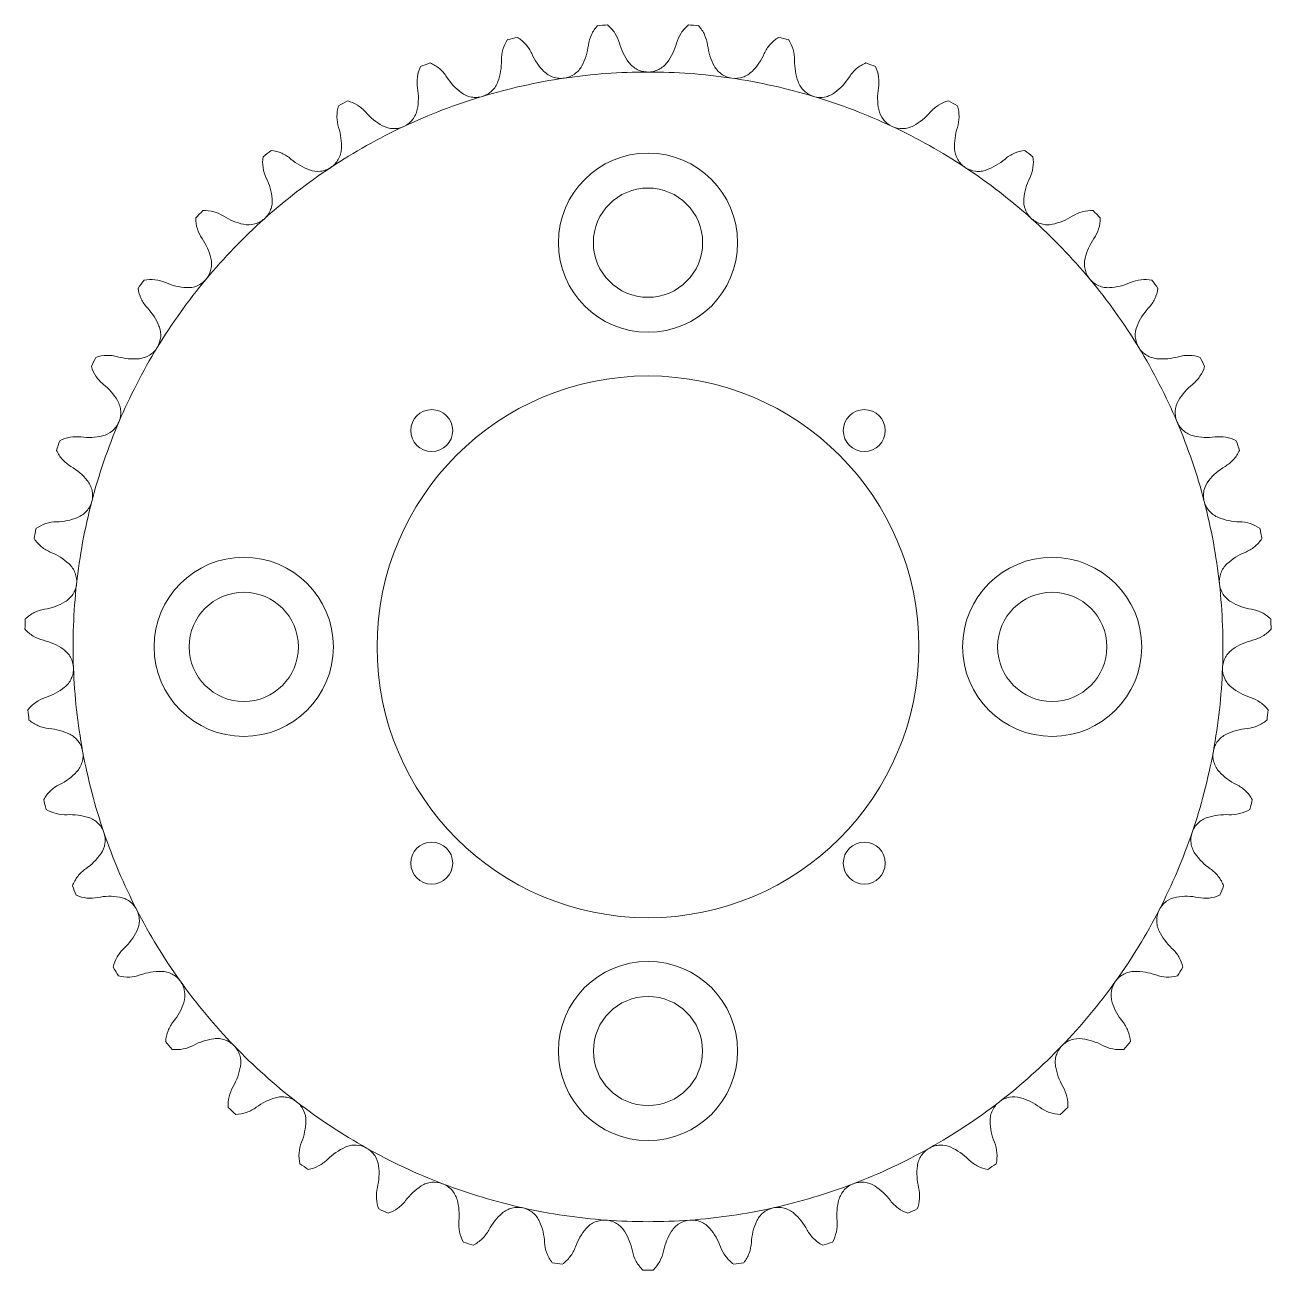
# Model space of a CAD drawing. Header units: inches. Extents: x 1.58 to 5.15, y 1.06 to 4.62.
import ezdxf

# ---------------------------------------------------------------- set-up
doc = ezdxf.new("R2010")
doc.units = ezdxf.units.IN
doc.header["$MEASUREMENT"] = 0

msp = doc.modelspace()

# ---------------------------------------------------------------- linework, layer by layer
at = {"color": 7, "linetype": 'Continuous', "lineweight": 15}
for centre, radius in [((3.3666, 4.0003), 0.2562), ((3.3666, 4.0003), 0.1563), ((3.3666, 2.844), 0.775), ((2.7479, 3.4628), 0.06), ((3.9853, 3.4628), 0.06), ((2.2103, 2.844), 0.2563), ((4.5228, 2.844), 0.2562), ((2.2103, 2.844), 0.1562), ((4.5228, 2.844), 0.1562), ((2.7479, 2.2253), 0.06), ((3.9853, 2.2253), 0.06), ((3.3666, 1.6878), 0.2563), ((3.3666, 1.6878), 0.1562)]:
    msp.add_circle(centre, radius, dxfattribs=at)
for radius, start, end in [(1.783, 93.72, 94.6521), (1.783, 85.3479, 86.28), (1.783, 102.0921, 103.0242), (1.783, 76.9758, 77.9079), (1.783, 110.4642, 111.3963), (1.783, 68.6037, 69.5358), (1.6445, 98.3721, 106.7442), (1.6445, 90, 98.3721), (1.6445, 81.6279, 90), (1.6445, 73.2558, 81.6279), (1.783, 118.8363, 119.7684), (1.6445, 106.7442, 115.1163), (1.6445, 64.8837, 73.2558), (1.783, 60.2316, 61.1637), (1.6445, 115.1163, 123.4884), (1.6445, 56.5116, 64.8837), (1.783, 127.2083, 128.1405), (1.783, 51.8595, 52.7917), (1.6445, 123.4884, 131.8605), (1.6445, 48.1395, 56.5116), (1.783, 135.5804, 136.5126), (1.6445, 131.8605, 140.2326), (1.6445, 39.7674, 48.1395), (1.783, 43.4874, 44.4196), (1.783, 143.9525, 144.8847), (1.6445, 140.2326, 148.6047), (1.6445, 31.3954, 39.7674), (1.783, 35.1153, 36.0475), (1.783, 152.3246, 153.2568), (1.6445, 148.6047, 156.9767), (1.6445, 23.0233, 31.3954), (1.783, 26.7432, 27.6754), (1.6445, 156.9767, 165.3488), (1.6445, 14.6512, 23.0233), (1.783, 160.6967, 161.6289), (1.783, 18.3711, 19.3033), (1.6445, 165.3488, 173.7209), (1.6445, 6.2791, 14.6512), (1.783, 169.0688, 170.001), (1.783, 9.999, 10.9312), (1.6445, 173.7209, 182.093), (1.6445, 357.907, 6.2791), (1.783, 177.4409, 178.373), (1.783, 1.627, 2.5591), (1.6445, 182.093, 190.4651), (1.6445, 349.5349, 357.907), (1.783, 185.813, 186.7451), (1.783, 353.2549, 354.187), (1.6445, 190.4651, 198.8372), (1.6445, 341.1628, 349.5349), (1.783, 194.1851, 195.1172), (1.783, 344.8828, 345.8149), (1.6445, 198.8372, 207.2093), (1.6445, 332.7907, 341.1628), (1.783, 202.5572, 203.4893), (1.783, 336.5107, 337.4428), (1.6445, 207.2093, 215.5814), (1.6445, 324.4186, 332.7907), (1.783, 210.9293, 211.8614), (1.783, 328.1386, 329.0707), (1.6445, 215.5814, 223.9535), (1.6445, 316.0465, 324.4186), (1.783, 219.3014, 220.2335), (1.783, 319.7665, 320.6986), (1.6445, 223.9535, 232.3256), (1.6445, 307.6744, 316.0465), (1.6445, 232.3256, 240.6977), (1.6445, 299.3023, 307.6744), (1.783, 227.6735, 228.6056), (1.783, 311.3944, 312.3265), (1.6445, 240.6977, 249.0698), (1.6445, 290.9302, 299.3023), (1.783, 236.0456, 236.9777), (1.783, 303.0223, 303.9544), (1.6445, 249.0698, 257.4419), (1.6445, 282.5581, 290.9302), (1.783, 244.4177, 245.3498), (1.6445, 257.4419, 265.814), (1.6445, 274.186, 282.5581), (1.783, 294.6502, 295.5823), (1.6445, 265.814, 274.186), (1.783, 252.7897, 253.7219), (1.783, 286.2781, 287.2103), (1.783, 261.1618, 262.094), (1.783, 277.906, 278.8382), (1.783, 269.5339, 270.4661)]:
    msp.add_arc((3.3666, 2.844), radius, start, end, dxfattribs=at)
at = {"color": 7, "linetype": 'Continuous', "lineweight": 0}
msp.add_arc((3.3666, 2.844), 1.6445, 140.2326, 148.6047, dxfattribs=at)
at = {"color": 7, "linetype": 'Continuous', "lineweight": 15}
for points, knots in [([(3.222, 4.6212), (3.2149, 4.6133), (3.2091, 4.6046), (3.2003, 4.5856), (3.1974, 4.5754), (3.196, 4.565)], [0, 0, 0, 0, 0.5, 0.5, 1, 1, 1, 1]), ([(3.2848, 4.5715), (3.2819, 4.5816), (3.2776, 4.5911), (3.2661, 4.6087), (3.2591, 4.6166), (3.2509, 4.6233)], [0, 0, 0, 0, 0.5, 0.5, 1, 1, 1, 1]), ([(3.4823, 4.6233), (3.4741, 4.6166), (3.4672, 4.6088), (3.4556, 4.5912), (3.4513, 4.5816), (3.4484, 4.5715)], [0, 0, 0, 0, 0.5, 0.5, 1, 1, 1, 1]), ([(3.5372, 4.565), (3.5358, 4.5754), (3.5329, 4.5854), (3.5241, 4.6045), (3.5183, 4.6133), (3.5112, 4.6212)], [0, 0, 0, 0, 0.5, 0.5, 1, 1, 1, 1]), ([(2.9648, 4.5812), (2.9589, 4.5724), (2.9545, 4.5629), (2.9485, 4.5428), (2.9471, 4.5323), (2.9473, 4.5218)], [0, 0, 0, 0, 0.5, 0.5, 1, 1, 1, 1]), ([(3.0342, 4.5411), (3.0298, 4.5508), (3.0242, 4.5595), (3.0103, 4.5752), (3.0021, 4.582), (2.9931, 4.5875)], [0, 0, 0, 0, 0.5, 0.5, 1, 1, 1, 1]), ([(3.7401, 4.5875), (3.731, 4.582), (3.723, 4.5753), (3.7091, 4.5596), (3.7033, 4.5508), (3.699, 4.5411)], [0, 0, 0, 0, 0.5, 0.5, 1, 1, 1, 1]), ([(3.7684, 4.5812), (3.7743, 4.5724), (3.7787, 4.5629), (3.7847, 4.5428), (3.7861, 4.5323), (3.7859, 4.5218)], [0, 0, 0, 0, 0.5, 0.5, 1, 1, 1, 1]), ([(2.7161, 4.5042), (2.7116, 4.4946), (2.7086, 4.4846), (2.7056, 4.4638), (2.7057, 4.4533), (2.7074, 4.4428)], [0, 0, 0, 0, 0.5, 0.5, 1, 1, 1, 1]), ([(2.7906, 4.4746), (2.7849, 4.4835), (2.7781, 4.4914), (2.762, 4.5049), (2.753, 4.5104), (2.7432, 4.5145)], [0, 0, 0, 0, 0.5, 0.5, 1, 1, 1, 1]), ([(3.1773, 4.5063), (3.1748, 4.5016), (3.1718, 4.4973), (3.1648, 4.4894), (3.1608, 4.4858), (3.1478, 4.4767), (3.1377, 4.4726), (3.1271, 4.471)], [0, 0, 0, 0, 0.25, 0.25, 0.5, 0.5, 1, 1, 1, 1]), ([(3.3666, 4.4885), (3.3612, 4.4885), (3.356, 4.4892), (3.3457, 4.4916), (3.3406, 4.4935), (3.3265, 4.5006), (3.3182, 4.5076), (3.3119, 4.5162)], [0, 0, 0, 0, 0.25, 0.25, 0.5, 0.5, 1, 1, 1, 1]), ([(3.4213, 4.5162), (3.4182, 4.5119), (3.4146, 4.5081), (3.4065, 4.5012), (3.402, 4.4983), (3.3879, 4.4911), (3.3773, 4.4885), (3.3666, 4.4885)], [0, 0, 0, 0, 0.25, 0.25, 0.5, 0.5, 1, 1, 1, 1]), ([(3.606, 4.471), (3.6007, 4.4718), (3.5956, 4.4732), (3.5858, 4.4771), (3.5811, 4.4797), (3.5681, 4.4888), (3.5609, 4.4969), (3.5559, 4.5063)], [0, 0, 0, 0, 0.25, 0.25, 0.5, 0.5, 1, 1, 1, 1]), ([(3.99, 4.5145), (3.9802, 4.5104), (3.9713, 4.505), (3.9552, 4.4915), (3.9483, 4.4835), (3.9426, 4.4746)], [0, 0, 0, 0, 0.5, 0.5, 1, 1, 1, 1]), ([(4.0171, 4.5042), (4.0216, 4.4946), (4.0246, 4.4846), (4.0276, 4.4638), (4.0274, 4.4533), (4.0257, 4.4428)], [0, 0, 0, 0, 0.5, 0.5, 1, 1, 1, 1]), ([(2.9373, 4.4611), (2.9355, 4.456), (2.9331, 4.4513), (2.9274, 4.4425), (2.9239, 4.4383), (2.9125, 4.4274), (2.9031, 4.4219), (2.8928, 4.4188)], [0, 0, 0, 0, 0.25, 0.25, 0.5, 0.5, 1, 1, 1, 1]), ([(3.1271, 4.471), (3.1219, 4.4702), (3.1166, 4.4701), (3.106, 4.471), (3.1007, 4.4721), (3.0857, 4.4771), (3.0765, 4.4828), (3.069, 4.4904)], [0, 0, 0, 0, 0.25, 0.25, 0.5, 0.5, 1, 1, 1, 1]), ([(3.6642, 4.4904), (3.6605, 4.4866), (3.6563, 4.4833), (3.6474, 4.4778), (3.6425, 4.4755), (3.6275, 4.4705), (3.6166, 4.4695), (3.606, 4.471)], [0, 0, 0, 0, 0.25, 0.25, 0.5, 0.5, 1, 1, 1, 1]), ([(3.8404, 4.4188), (3.8352, 4.4204), (3.8304, 4.4225), (3.8213, 4.4278), (3.8169, 4.431), (3.8055, 4.4419), (3.7995, 4.451), (3.7959, 4.4611)], [0, 0, 0, 0, 0.25, 0.25, 0.5, 0.5, 1, 1, 1, 1]), ([(2.8928, 4.4188), (2.8877, 4.4173), (2.8825, 4.4164), (2.8719, 4.4157), (2.8665, 4.4161), (2.8509, 4.4188), (2.841, 4.4231), (2.8324, 4.4295)], [0, 0, 0, 0, 0.25, 0.25, 0.5, 0.5, 1, 1, 1, 1]), ([(3.9007, 4.4295), (3.8965, 4.4263), (3.8919, 4.4237), (3.8822, 4.4195), (3.8771, 4.4179), (3.8615, 4.4151), (3.8506, 4.4157), (3.8404, 4.4188)], [0, 0, 0, 0, 0.25, 0.25, 0.5, 0.5, 1, 1, 1, 1]), ([(2.4813, 4.3918), (2.4782, 4.3816), (2.4767, 4.3713), (2.4768, 4.3503), (2.4785, 4.3399), (2.4817, 4.3298)], [0, 0, 0, 0, 0.5, 0.5, 1, 1, 1, 1]), ([(2.5593, 4.3734), (2.5524, 4.3814), (2.5445, 4.3881), (2.5266, 4.3992), (2.5169, 4.4033), (2.5066, 4.406)], [0, 0, 0, 0, 0.5, 0.5, 1, 1, 1, 1]), ([(4.2265, 4.406), (4.2163, 4.4033), (4.2067, 4.3993), (4.1888, 4.3882), (4.1808, 4.3814), (4.1739, 4.3734)], [0, 0, 0, 0, 0.5, 0.5, 1, 1, 1, 1]), ([(4.2518, 4.3918), (4.2549, 4.3816), (4.2565, 4.3713), (4.2564, 4.3503), (4.2547, 4.3399), (4.2515, 4.3298)], [0, 0, 0, 0, 0.5, 0.5, 1, 1, 1, 1]), ([(2.7064, 4.3813), (2.7053, 4.3761), (2.7037, 4.3711), (2.6993, 4.3615), (2.6965, 4.3569), (2.6868, 4.3444), (2.6783, 4.3376), (2.6686, 4.3331)], [0, 0, 0, 0, 0.25, 0.25, 0.5, 0.5, 1, 1, 1, 1]), ([(4.0646, 4.3331), (4.0598, 4.3353), (4.0553, 4.3381), (4.047, 4.3447), (4.0432, 4.3485), (4.0334, 4.361), (4.0289, 4.3709), (4.0268, 4.3813)], [0, 0, 0, 0, 0.25, 0.25, 0.5, 0.5, 1, 1, 1, 1]), ([(2.6686, 4.3331), (2.6637, 4.3308), (2.6587, 4.3291), (2.6484, 4.327), (2.643, 4.3265), (2.6272, 4.327), (2.6167, 4.3298), (2.6073, 4.3349)], [0, 0, 0, 0, 0.25, 0.25, 0.5, 0.5, 1, 1, 1, 1]), ([(4.1259, 4.3349), (4.1212, 4.3323), (4.1163, 4.3304), (4.1061, 4.3276), (4.1008, 4.3268), (4.085, 4.3263), (4.0743, 4.3285), (4.0646, 4.3331)], [0, 0, 0, 0, 0.25, 0.25, 0.5, 0.5, 1, 1, 1, 1]), ([(2.2654, 4.2464), (2.2638, 4.2359), (2.2638, 4.2255), (2.267, 4.2047), (2.2701, 4.1946), (2.2748, 4.1852)], [0, 0, 0, 0, 0.5, 0.5, 1, 1, 1, 1]), ([(2.3452, 4.2396), (2.3372, 4.2465), (2.3284, 4.252), (2.3091, 4.2603), (2.2989, 4.263), (2.2884, 4.2641)], [0, 0, 0, 0, 0.5, 0.5, 1, 1, 1, 1]), ([(2.4896, 4.2688), (2.4893, 4.2635), (2.4884, 4.2583), (2.4855, 4.2482), (2.4834, 4.2432), (2.4756, 4.2294), (2.4681, 4.2215), (2.4592, 4.2156)], [0, 0, 0, 0, 0.25, 0.25, 0.5, 0.5, 1, 1, 1, 1]), ([(4.274, 4.2156), (4.2695, 4.2185), (4.2655, 4.2219), (4.2582, 4.2296), (4.255, 4.234), (4.2472, 4.2477), (4.2441, 4.2582), (4.2436, 4.2688)], [0, 0, 0, 0, 0.25, 0.25, 0.5, 0.5, 1, 1, 1, 1]), ([(4.4448, 4.2641), (4.4343, 4.263), (4.4242, 4.2604), (4.4049, 4.252), (4.3959, 4.2465), (4.3879, 4.2396)], [0, 0, 0, 0, 0.5, 0.5, 1, 1, 1, 1]), ([(4.4678, 4.2464), (4.4694, 4.2359), (4.4693, 4.2255), (4.4662, 4.2047), (4.463, 4.1946), (4.4584, 4.1852)], [0, 0, 0, 0, 0.5, 0.5, 1, 1, 1, 1]), ([(2.4592, 4.2156), (2.4547, 4.2126), (2.45, 4.2102), (2.4401, 4.2066), (2.4348, 4.2053), (2.4191, 4.2035), (2.4083, 4.2047), (2.3983, 4.2084)], [0, 0, 0, 0, 0.25, 0.25, 0.5, 0.5, 1, 1, 1, 1]), ([(4.3349, 4.2084), (4.3299, 4.2066), (4.3247, 4.2054), (4.3143, 4.2041), (4.3089, 4.2041), (4.2931, 4.2059), (4.2829, 4.2096), (4.274, 4.2156)], [0, 0, 0, 0, 0.25, 0.25, 0.5, 0.5, 1, 1, 1, 1]), ([(2.2915, 4.1259), (2.292, 4.1206), (2.2919, 4.1154), (2.2904, 4.1049), (2.2891, 4.0997), (2.2833, 4.0849), (2.2772, 4.076), (2.2692, 4.0688)], [0, 0, 0, 0, 0.25, 0.25, 0.5, 0.5, 1, 1, 1, 1]), ([(4.464, 4.0688), (4.46, 4.0724), (4.4565, 4.0764), (4.4505, 4.085), (4.448, 4.0898), (4.4422, 4.1046), (4.4407, 4.1153), (4.4417, 4.1259)], [0, 0, 0, 0, 0.25, 0.25, 0.5, 0.5, 1, 1, 1, 1]), ([(2.073, 4.0711), (2.0729, 4.0605), (2.0744, 4.0502), (2.0806, 4.0301), (2.0852, 4.0206), (2.0911, 4.0119)], [0, 0, 0, 0, 0.5, 0.5, 1, 1, 1, 1]), ([(2.1529, 4.076), (2.144, 4.0816), (2.1345, 4.0858), (2.1142, 4.0913), (2.1037, 4.0924), (2.0931, 4.092)], [0, 0, 0, 0, 0.5, 0.5, 1, 1, 1, 1]), ([(2.2692, 4.0688), (2.2652, 4.0652), (2.2609, 4.0622), (2.2516, 4.0572), (2.2466, 4.0552), (2.2313, 4.0511), (2.2204, 4.0507), (2.21, 4.0529)], [0, 0, 0, 0, 0.25, 0.25, 0.5, 0.5, 1, 1, 1, 1]), ([(4.5232, 4.0529), (4.518, 4.0518), (4.5127, 4.0513), (4.5022, 4.0516), (4.4968, 4.0524), (4.4816, 4.0565), (4.472, 4.0617), (4.464, 4.0688)], [0, 0, 0, 0, 0.25, 0.25, 0.5, 0.5, 1, 1, 1, 1]), ([(4.6401, 4.092), (4.6295, 4.0924), (4.6191, 4.0913), (4.5988, 4.0859), (4.5892, 4.0816), (4.5802, 4.076)], [0, 0, 0, 0, 0.5, 0.5, 1, 1, 1, 1]), ([(4.642, 4.0119), (4.648, 4.0206), (4.6525, 4.03), (4.6587, 4.0501), (4.6603, 4.0605), (4.6602, 4.0711)], [0, 0, 0, 0, 0.5, 0.5, 1, 1, 1, 1]), ([(2.1163, 3.9557), (2.1176, 3.9506), (2.1182, 3.9453), (2.1183, 3.9348), (2.1177, 3.9294), (2.1142, 3.914), (2.1094, 3.9042), (2.1025, 3.896)], [0, 0, 0, 0, 0.25, 0.25, 0.5, 0.5, 1, 1, 1, 1]), ([(4.6306, 3.896), (4.6272, 3.9001), (4.6243, 3.9045), (4.6196, 3.914), (4.6178, 3.9191), (4.6143, 3.9345), (4.6143, 3.9454), (4.6169, 3.9557)], [0, 0, 0, 0, 0.25, 0.25, 0.5, 0.5, 1, 1, 1, 1]), ([(1.9865, 3.8861), (1.9769, 3.8904), (1.9668, 3.8932), (1.9459, 3.8956), (1.9354, 3.8952), (1.925, 3.8933)], [0, 0, 0, 0, 0.5, 0.5, 1, 1, 1, 1]), ([(2.1025, 3.896), (2.0991, 3.8919), (2.0953, 3.8882), (2.0868, 3.8819), (2.0822, 3.8792), (2.0676, 3.8729), (2.0569, 3.871), (2.0463, 3.8716)], [0, 0, 0, 0, 0.25, 0.25, 0.5, 0.5, 1, 1, 1, 1]), ([(4.6869, 3.8716), (4.6816, 3.8713), (4.6763, 3.8716), (4.6659, 3.8734), (4.6607, 3.875), (4.6462, 3.8813), (4.6375, 3.8878), (4.6306, 3.896)], [0, 0, 0, 0, 0.25, 0.25, 0.5, 0.5, 1, 1, 1, 1]), ([(4.8082, 3.8933), (4.7978, 3.8952), (4.7874, 3.8956), (4.7665, 3.8932), (4.7563, 3.8904), (4.7467, 3.8861)], [0, 0, 0, 0, 0.5, 0.5, 1, 1, 1, 1]), ([(1.9081, 3.8697), (1.9096, 3.8592), (1.9126, 3.8492), (1.9216, 3.8302), (1.9275, 3.8215), (1.9347, 3.8137)], [0, 0, 0, 0, 0.5, 0.5, 1, 1, 1, 1]), ([(4.7985, 3.8137), (4.8057, 3.8215), (4.8115, 3.8301), (4.8205, 3.8491), (4.8236, 3.8592), (4.8251, 3.8697)], [0, 0, 0, 0, 0.5, 0.5, 1, 1, 1, 1]), ([(1.9678, 3.7619), (1.9698, 3.7569), (1.9712, 3.7518), (1.9728, 3.7414), (1.973, 3.736), (1.9718, 3.7202), (1.9684, 3.7099), (1.9629, 3.7007)], [0, 0, 0, 0, 0.25, 0.25, 0.5, 0.5, 1, 1, 1, 1]), ([(4.7703, 3.7007), (4.7675, 3.7053), (4.7653, 3.7101), (4.7621, 3.7202), (4.761, 3.7255), (4.7597, 3.7412), (4.7614, 3.752), (4.7654, 3.7619)], [0, 0, 0, 0, 0.25, 0.25, 0.5, 0.5, 1, 1, 1, 1]), ([(1.8495, 3.6741), (1.8393, 3.6769), (1.829, 3.6782), (1.808, 3.6776), (1.7976, 3.6756), (1.7876, 3.6722)], [0, 0, 0, 0, 0.5, 0.5, 1, 1, 1, 1]), ([(1.9629, 3.7007), (1.9601, 3.6962), (1.9568, 3.692), (1.9494, 3.6845), (1.9451, 3.6811), (1.9317, 3.6728), (1.9214, 3.6693), (1.9107, 3.6684)], [0, 0, 0, 0, 0.25, 0.25, 0.5, 0.5, 1, 1, 1, 1]), ([(4.8224, 3.6684), (4.8171, 3.6689), (4.812, 3.6699), (4.8019, 3.6733), (4.7971, 3.6756), (4.7836, 3.6839), (4.7759, 3.6916), (4.7703, 3.7007)], [0, 0, 0, 0, 0.25, 0.25, 0.5, 0.5, 1, 1, 1, 1]), ([(4.9456, 3.6722), (4.9356, 3.6756), (4.9254, 3.6775), (4.9044, 3.6782), (4.8939, 3.6769), (4.8837, 3.6741)], [0, 0, 0, 0, 0.5, 0.5, 1, 1, 1, 1]), ([(1.7743, 3.6464), (1.7773, 3.6362), (1.7817, 3.6268), (1.7934, 3.6093), (1.8005, 3.6015), (1.8088, 3.5949)], [0, 0, 0, 0, 0.5, 0.5, 1, 1, 1, 1]), ([(4.9244, 3.5949), (4.9326, 3.6015), (4.9397, 3.6092), (4.9514, 3.6267), (4.9559, 3.6362), (4.9589, 3.6464)], [0, 0, 0, 0, 0.5, 0.5, 1, 1, 1, 1]), ([(1.849, 3.5484), (1.8518, 3.5438), (1.8539, 3.539), (1.857, 3.5289), (1.858, 3.5236), (1.859, 3.5078), (1.8573, 3.4971), (1.8531, 3.4872)], [0, 0, 0, 0, 0.25, 0.25, 0.5, 0.5, 1, 1, 1, 1]), ([(4.8801, 3.4872), (4.878, 3.4921), (4.8765, 3.4972), (4.8748, 3.5076), (4.8745, 3.513), (4.8755, 3.5288), (4.8787, 3.5392), (4.8841, 3.5484)], [0, 0, 0, 0, 0.25, 0.25, 0.5, 0.5, 1, 1, 1, 1]), ([(1.8531, 3.4872), (1.851, 3.4823), (1.8484, 3.4777), (1.8421, 3.4692), (1.8384, 3.4653), (1.8263, 3.455), (1.8166, 3.4501), (1.8062, 3.4477)], [0, 0, 0, 0, 0.25, 0.25, 0.5, 0.5, 1, 1, 1, 1]), ([(4.927, 3.4477), (4.9218, 3.4489), (4.9168, 3.4507), (4.9074, 3.4554), (4.9029, 3.4584), (4.8908, 3.4686), (4.8843, 3.4774), (4.8801, 3.4872)], [0, 0, 0, 0, 0.25, 0.25, 0.5, 0.5, 1, 1, 1, 1]), ([(1.7448, 3.4444), (1.7343, 3.4457), (1.7239, 3.4454), (1.7032, 3.4417), (1.6932, 3.4383), (1.6838, 3.4334)], [0, 0, 0, 0, 0.5, 0.5, 1, 1, 1, 1]), ([(5.0494, 3.4334), (5.04, 3.4383), (5.0301, 3.4417), (5.0094, 3.4454), (4.9989, 3.4457), (4.9884, 3.4444)], [0, 0, 0, 0, 0.5, 0.5, 1, 1, 1, 1]), ([(1.6745, 3.406), (1.6789, 3.3964), (1.6847, 3.3877), (1.6988, 3.3721), (1.7069, 3.3654), (1.716, 3.3601)], [0, 0, 0, 0, 0.5, 0.5, 1, 1, 1, 1]), ([(5.0171, 3.3601), (5.0262, 3.3654), (5.0343, 3.372), (5.0484, 3.3876), (5.0543, 3.3964), (5.0587, 3.406)], [0, 0, 0, 0, 0.5, 0.5, 1, 1, 1, 1]), ([(1.7627, 3.3199), (1.766, 3.3158), (1.7688, 3.3113), (1.7734, 3.3018), (1.7751, 3.2967), (1.7785, 3.2812), (1.7783, 3.2703), (1.7756, 3.26)], [0, 0, 0, 0, 0.25, 0.25, 0.5, 0.5, 1, 1, 1, 1]), ([(4.9576, 3.26), (4.9563, 3.2652), (4.9555, 3.2704), (4.9553, 3.281), (4.9558, 3.2864), (4.9592, 3.3018), (4.9638, 3.3116), (4.9705, 3.3199)], [0, 0, 0, 0, 0.25, 0.25, 0.5, 0.5, 1, 1, 1, 1]), ([(1.7756, 3.26), (1.7742, 3.2548), (1.7723, 3.2499), (1.7673, 3.2406), (1.7642, 3.2361), (1.7537, 3.2243), (1.7449, 3.218), (1.735, 3.214)], [0, 0, 0, 0, 0.25, 0.25, 0.5, 0.5, 1, 1, 1, 1]), ([(4.9982, 3.214), (4.9933, 3.216), (4.9886, 3.2185), (4.98, 3.2246), (4.976, 3.2282), (4.9655, 3.24), (4.9603, 3.2496), (4.9576, 3.26)], [0, 0, 0, 0, 0.25, 0.25, 0.5, 0.5, 1, 1, 1, 1]), ([(1.6747, 3.2018), (1.6641, 3.2016), (1.6538, 3.1998), (1.6339, 3.1932), (1.6245, 3.1884), (1.6159, 3.1822)], [0, 0, 0, 0, 0.5, 0.5, 1, 1, 1, 1]), ([(5.1172, 3.1822), (5.1087, 3.1884), (5.0994, 3.1931), (5.0795, 3.1998), (5.0691, 3.2016), (5.0585, 3.2018)], [0, 0, 0, 0, 0.5, 0.5, 1, 1, 1, 1]), ([(1.6107, 3.1536), (1.6165, 3.1448), (1.6234, 3.137), (1.6396, 3.1237), (1.6487, 3.1182), (1.6585, 3.1143)], [0, 0, 0, 0, 0.5, 0.5, 1, 1, 1, 1]), ([(5.0747, 3.1143), (5.0845, 3.1182), (5.0934, 3.1236), (5.1097, 3.1369), (5.1167, 3.1448), (5.1225, 3.1536)], [0, 0, 0, 0, 0.5, 0.5, 1, 1, 1, 1]), ([(1.7105, 3.0813), (1.7144, 3.0777), (1.7178, 3.0737), (1.7237, 3.065), (1.7262, 3.0602), (1.7317, 3.0453), (1.7331, 3.0345), (1.732, 3.0239)], [0, 0, 0, 0, 0.25, 0.25, 0.5, 0.5, 1, 1, 1, 1]), ([(5.0012, 3.0239), (5.0006, 3.0292), (5.0007, 3.0345), (5.002, 3.045), (5.0033, 3.0502), (5.0088, 3.0651), (5.0149, 3.0741), (5.0227, 3.0813)], [0, 0, 0, 0, 0.25, 0.25, 0.5, 0.5, 1, 1, 1, 1]), ([(1.732, 3.0239), (1.7314, 3.0186), (1.7302, 3.0134), (1.7266, 3.0035), (1.7242, 2.9986), (1.7156, 2.9854), (1.7077, 2.9779), (1.6985, 2.9725)], [0, 0, 0, 0, 0.25, 0.25, 0.5, 0.5, 1, 1, 1, 1]), ([(5.0347, 2.9725), (5.0301, 2.9752), (5.0259, 2.9784), (5.0182, 2.9856), (5.0147, 2.9898), (5.0061, 3.003), (5.0024, 3.0133), (5.0012, 3.0239)], [0, 0, 0, 0, 0.25, 0.25, 0.5, 0.5, 1, 1, 1, 1]), ([(1.6406, 2.9517), (1.6302, 2.9499), (1.6203, 2.9467), (1.6015, 2.9372), (1.5929, 2.931), (1.5854, 2.9237)], [0, 0, 0, 0, 0.5, 0.5, 1, 1, 1, 1]), ([(5.1478, 2.9237), (5.1402, 2.931), (5.1318, 2.9371), (5.113, 2.9466), (5.103, 2.9499), (5.0926, 2.9517)], [0, 0, 0, 0, 0.5, 0.5, 1, 1, 1, 1]), ([(1.5843, 2.8947), (1.5913, 2.8867), (1.5993, 2.8801), (1.6173, 2.8692), (1.6271, 2.8652), (1.6373, 2.8627)], [0, 0, 0, 0, 0.5, 0.5, 1, 1, 1, 1]), ([(5.0958, 2.8627), (5.1061, 2.8652), (5.1157, 2.8692), (5.1337, 2.88), (5.1419, 2.8867), (5.1489, 2.8947)], [0, 0, 0, 0, 0.5, 0.5, 1, 1, 1, 1]), ([(1.6936, 2.8377), (1.698, 2.8347), (1.7019, 2.8312), (1.709, 2.8234), (1.7122, 2.819), (1.7198, 2.8052), (1.7228, 2.7947), (1.7232, 2.784)], [0, 0, 0, 0, 0.25, 0.25, 0.5, 0.5, 1, 1, 1, 1]), ([(5.01, 2.784), (5.0102, 2.7893), (5.011, 2.7946), (5.0138, 2.8047), (5.0159, 2.8097), (5.0235, 2.8236), (5.0308, 2.8317), (5.0396, 2.8377)], [0, 0, 0, 0, 0.25, 0.25, 0.5, 0.5, 1, 1, 1, 1]), ([(1.7232, 2.784), (1.7234, 2.7786), (1.723, 2.7734), (1.7209, 2.763), (1.7192, 2.7579), (1.7126, 2.7435), (1.7059, 2.7349), (1.6976, 2.7283)], [0, 0, 0, 0, 0.25, 0.25, 0.5, 0.5, 1, 1, 1, 1]), ([(5.0356, 2.7283), (5.0314, 2.7316), (5.0277, 2.7353), (5.0212, 2.7436), (5.0184, 2.7482), (5.0118, 2.7626), (5.0096, 2.7733), (5.01, 2.784)], [0, 0, 0, 0, 0.25, 0.25, 0.5, 0.5, 1, 1, 1, 1]), ([(1.6433, 2.6992), (1.6333, 2.696), (1.624, 2.6913), (1.6068, 2.6792), (1.5992, 2.6719), (1.5928, 2.6635)], [0, 0, 0, 0, 0.5, 0.5, 1, 1, 1, 1]), ([(5.1404, 2.6635), (5.134, 2.6719), (5.1265, 2.6791), (5.1093, 2.6912), (5.0999, 2.696), (5.0899, 2.6992)], [0, 0, 0, 0, 0.5, 0.5, 1, 1, 1, 1]), ([(1.5959, 2.6346), (1.604, 2.6278), (1.6129, 2.6224), (1.6323, 2.6143), (1.6425, 2.6117), (1.6531, 2.6107)], [0, 0, 0, 0, 0.5, 0.5, 1, 1, 1, 1]), ([(5.0801, 2.6107), (5.0906, 2.6117), (5.1007, 2.6142), (5.1201, 2.6223), (5.1292, 2.6278), (5.1372, 2.6346)], [0, 0, 0, 0, 0.5, 0.5, 1, 1, 1, 1]), ([(1.7123, 2.5941), (1.7171, 2.5918), (1.7215, 2.589), (1.7297, 2.5823), (1.7335, 2.5784), (1.7431, 2.5658), (1.7475, 2.5559), (1.7494, 2.5453)], [0, 0, 0, 0, 0.25, 0.25, 0.5, 0.5, 1, 1, 1, 1]), ([(4.9837, 2.5453), (4.9847, 2.5506), (4.9863, 2.5557), (4.9905, 2.5653), (4.9933, 2.57), (5.0029, 2.5826), (5.0113, 2.5895), (5.0209, 2.5941)], [0, 0, 0, 0, 0.25, 0.25, 0.5, 0.5, 1, 1, 1, 1]), ([(1.7494, 2.5453), (1.7504, 2.5401), (1.7508, 2.5348), (1.7502, 2.5242), (1.7493, 2.5189), (1.7449, 2.5037), (1.7395, 2.4943), (1.7322, 2.4865)], [0, 0, 0, 0, 0.25, 0.25, 0.5, 0.5, 1, 1, 1, 1]), ([(5.001, 2.4865), (4.9973, 2.4904), (4.9942, 2.4946), (4.989, 2.5038), (4.9868, 2.5088), (4.9824, 2.5239), (4.9818, 2.5348), (4.9837, 2.5453)], [0, 0, 0, 0, 0.25, 0.25, 0.5, 0.5, 1, 1, 1, 1]), ([(1.6828, 2.4498), (1.6733, 2.4452), (1.6648, 2.4392), (1.6496, 2.4247), (1.6431, 2.4164), (1.638, 2.4071)], [0, 0, 0, 0, 0.5, 0.5, 1, 1, 1, 1]), ([(5.0952, 2.4071), (5.0901, 2.4164), (5.0837, 2.4246), (5.0685, 2.4391), (5.0599, 2.4452), (5.0504, 2.4498)], [0, 0, 0, 0, 0.5, 0.5, 1, 1, 1, 1]), ([(1.6453, 2.379), (1.6543, 2.3735), (1.6639, 2.3694), (1.6842, 2.3642), (1.6947, 2.3631), (1.7053, 2.3637)], [0, 0, 0, 0, 0.5, 0.5, 1, 1, 1, 1]), ([(1.7663, 2.3559), (1.7714, 2.3543), (1.7762, 2.3522), (1.7853, 2.3467), (1.7895, 2.3434), (1.8009, 2.3324), (1.8067, 2.3232), (1.8102, 2.3131)], [0, 0, 0, 0, 0.25, 0.25, 0.5, 0.5, 1, 1, 1, 1]), ([(4.923, 2.3131), (4.9247, 2.3181), (4.927, 2.3229), (4.9327, 2.3318), (4.9361, 2.336), (4.9474, 2.3471), (4.9567, 2.3527), (4.9669, 2.3559)], [0, 0, 0, 0, 0.25, 0.25, 0.5, 0.5, 1, 1, 1, 1]), ([(5.0279, 2.3637), (5.0384, 2.3631), (5.0488, 2.3642), (5.0692, 2.3694), (5.0789, 2.3735), (5.0879, 2.379)], [0, 0, 0, 0, 0.5, 0.5, 1, 1, 1, 1]), ([(1.8102, 2.3131), (1.8119, 2.308), (1.813, 2.3028), (1.814, 2.2923), (1.8139, 2.2869), (1.8117, 2.2712), (1.8078, 2.2611), (1.8017, 2.2523)], [0, 0, 0, 0, 0.25, 0.25, 0.5, 0.5, 1, 1, 1, 1]), ([(4.9315, 2.2523), (4.9285, 2.2567), (4.926, 2.2614), (4.9221, 2.2712), (4.9208, 2.2764), (4.9186, 2.2921), (4.9196, 2.3029), (4.923, 2.3131)], [0, 0, 0, 0, 0.25, 0.25, 0.5, 0.5, 1, 1, 1, 1]), ([(1.7581, 2.2089), (1.7494, 2.2029), (1.7419, 2.1957), (1.7289, 2.1792), (1.7237, 2.17), (1.72, 2.1601)], [0, 0, 0, 0, 0.5, 0.5, 1, 1, 1, 1]), ([(5.0132, 2.1601), (5.0095, 2.17), (5.0044, 2.1791), (4.9914, 2.1956), (4.9838, 2.2029), (4.9751, 2.2089)], [0, 0, 0, 0, 0.5, 0.5, 1, 1, 1, 1]), ([(1.7313, 2.1334), (1.7411, 2.1292), (1.7511, 2.1266), (1.772, 2.1244), (1.7826, 2.1249), (1.7929, 2.1269)], [0, 0, 0, 0, 0.5, 0.5, 1, 1, 1, 1]), ([(1.8544, 2.1281), (1.8597, 2.1273), (1.8648, 2.1258), (1.8745, 2.1218), (1.8792, 2.1192), (1.8921, 2.1099), (1.8992, 2.1016), (1.9041, 2.0921)], [0, 0, 0, 0, 0.25, 0.25, 0.5, 0.5, 1, 1, 1, 1]), ([(4.8291, 2.0921), (4.8316, 2.0969), (4.8345, 2.1012), (4.8414, 2.1093), (4.8454, 2.1129), (4.8582, 2.1222), (4.8682, 2.1264), (4.8787, 2.1281)], [0, 0, 0, 0, 0.25, 0.25, 0.5, 0.5, 1, 1, 1, 1]), ([(4.9402, 2.1269), (4.9506, 2.1249), (4.961, 2.1244), (4.9819, 2.1265), (4.9921, 2.1292), (5.0018, 2.1334)], [0, 0, 0, 0, 0.5, 0.5, 1, 1, 1, 1]), ([(1.9041, 2.0921), (1.9065, 2.0873), (1.9084, 2.0824), (1.9109, 2.0721), (1.9116, 2.0668), (1.9117, 2.0509), (1.9092, 2.0403), (1.9045, 2.0308)], [0, 0, 0, 0, 0.25, 0.25, 0.5, 0.5, 1, 1, 1, 1]), ([(4.8287, 2.0308), (4.8263, 2.0356), (4.8245, 2.0405), (4.8222, 2.0508), (4.8216, 2.0562), (4.8217, 2.072), (4.8242, 2.0826), (4.8291, 2.0921)], [0, 0, 0, 0, 0.25, 0.25, 0.5, 0.5, 1, 1, 1, 1]), ([(1.8677, 1.9815), (1.86, 1.9743), (1.8536, 1.9661), (1.8432, 1.9478), (1.8394, 1.938), (1.8371, 1.9276)], [0, 0, 0, 0, 0.5, 0.5, 1, 1, 1, 1]), ([(4.8961, 1.9276), (4.8938, 1.938), (4.8901, 1.9477), (4.8797, 1.966), (4.8732, 1.9743), (4.8654, 1.9815)], [0, 0, 0, 0, 0.5, 0.5, 1, 1, 1, 1]), ([(1.8522, 1.9029), (1.8625, 1.9001), (1.8728, 1.899), (1.8938, 1.8999), (1.9042, 1.9019), (1.9141, 1.9055)], [0, 0, 0, 0, 0.5, 0.5, 1, 1, 1, 1]), ([(1.9748, 1.9156), (1.9801, 1.9155), (1.9854, 1.9148), (1.9956, 1.9122), (2.0006, 1.9103), (2.0147, 1.903), (2.0229, 1.8959), (2.0291, 1.8872)], [0, 0, 0, 0, 0.25, 0.25, 0.5, 0.5, 1, 1, 1, 1]), ([(4.704, 1.8872), (4.7072, 1.8915), (4.7107, 1.8954), (4.7187, 1.9024), (4.7232, 1.9054), (4.7372, 1.9128), (4.7477, 1.9154), (4.7584, 1.9156)], [0, 0, 0, 0, 0.25, 0.25, 0.5, 0.5, 1, 1, 1, 1]), ([(4.8191, 1.9055), (4.829, 1.9019), (4.8392, 1.8999), (4.8602, 1.899), (4.8707, 1.9001), (4.8809, 1.9029)], [0, 0, 0, 0, 0.5, 0.5, 1, 1, 1, 1]), ([(2.0291, 1.8872), (2.0322, 1.8828), (2.0348, 1.8782), (2.0388, 1.8684), (2.0402, 1.8632), (2.0426, 1.8476), (2.0418, 1.8367), (2.0385, 1.8266)], [0, 0, 0, 0, 0.25, 0.25, 0.5, 0.5, 1, 1, 1, 1]), ([(4.6947, 1.8266), (4.693, 1.8316), (4.692, 1.8368), (4.6911, 1.8473), (4.6913, 1.8527), (4.6937, 1.8684), (4.6978, 1.8785), (4.704, 1.8872)], [0, 0, 0, 0, 0.25, 0.25, 0.5, 0.5, 1, 1, 1, 1]), ([(2.0093, 1.7724), (2.0027, 1.7642), (1.9975, 1.7551), (1.9899, 1.7356), (1.9876, 1.7252), (1.9869, 1.7147)], [0, 0, 0, 0, 0.5, 0.5, 1, 1, 1, 1]), ([(4.7463, 1.7147), (4.7456, 1.7252), (4.7433, 1.7354), (4.7357, 1.755), (4.7305, 1.7642), (4.7239, 1.7724)], [0, 0, 0, 0, 0.5, 0.5, 1, 1, 1, 1]), ([(2.1248, 1.7228), (2.1301, 1.7236), (2.1354, 1.7236), (2.1459, 1.7226), (2.1511, 1.7214), (2.1661, 1.7162), (2.1753, 1.7103), (2.1827, 1.7026)], [0, 0, 0, 0, 0.25, 0.25, 0.5, 0.5, 1, 1, 1, 1]), ([(4.5505, 1.7026), (4.5542, 1.7065), (4.5583, 1.7098), (4.5672, 1.7155), (4.572, 1.7179), (4.587, 1.7231), (4.5978, 1.7243), (4.6084, 1.7228)], [0, 0, 0, 0, 0.25, 0.25, 0.5, 0.5, 1, 1, 1, 1]), ([(2.0054, 1.6924), (2.0159, 1.6912), (2.0263, 1.6916), (2.047, 1.6955), (2.0569, 1.699), (2.0662, 1.704)], [0, 0, 0, 0, 0.5, 0.5, 1, 1, 1, 1]), ([(2.1827, 1.7026), (2.1864, 1.6988), (2.1896, 1.6946), (2.195, 1.6855), (2.1972, 1.6805), (2.2018, 1.6654), (2.2026, 1.6546), (2.2008, 1.644)], [0, 0, 0, 0, 0.25, 0.25, 0.5, 0.5, 1, 1, 1, 1]), ([(4.5324, 1.644), (4.5315, 1.6493), (4.5312, 1.6546), (4.5319, 1.6651), (4.5329, 1.6704), (4.5375, 1.6855), (4.543, 1.6949), (4.5505, 1.7026)], [0, 0, 0, 0, 0.25, 0.25, 0.5, 0.5, 1, 1, 1, 1]), ([(4.6669, 1.704), (4.6762, 1.699), (4.6861, 1.6955), (4.7067, 1.6916), (4.7173, 1.6912), (4.7278, 1.6924)], [0, 0, 0, 0, 0.5, 0.5, 1, 1, 1, 1]), ([(2.1798, 1.5862), (2.1745, 1.5771), (2.1707, 1.5674), (2.166, 1.5469), (2.1652, 1.5364), (2.166, 1.5258)], [0, 0, 0, 0, 0.5, 0.5, 1, 1, 1, 1]), ([(4.5534, 1.5862), (4.5587, 1.5771), (4.5625, 1.5674), (4.5672, 1.5469), (4.568, 1.5364), (4.5672, 1.5258)], [0, 0, 0, 0, 0.5, 0.5, 1, 1, 1, 1]), ([(2.3013, 1.554), (2.3064, 1.5555), (2.3116, 1.5563), (2.3222, 1.5568), (2.3276, 1.5564), (2.3431, 1.5534), (2.353, 1.549), (2.3615, 1.5424)], [0, 0, 0, 0, 0.25, 0.25, 0.5, 0.5, 1, 1, 1, 1]), ([(2.3615, 1.5424), (2.3658, 1.5392), (2.3695, 1.5355), (2.3762, 1.5272), (2.379, 1.5227), (2.3859, 1.5084), (2.3882, 1.4978), (2.3879, 1.4871)], [0, 0, 0, 0, 0.25, 0.25, 0.5, 0.5, 1, 1, 1, 1]), ([(4.3452, 1.4871), (4.3451, 1.4924), (4.3456, 1.4977), (4.3478, 1.508), (4.3496, 1.5131), (4.3564, 1.5274), (4.3632, 1.5359), (4.3717, 1.5424)], [0, 0, 0, 0, 0.25, 0.25, 0.5, 0.5, 1, 1, 1, 1]), ([(4.3717, 1.5424), (4.3759, 1.5457), (4.3804, 1.5484), (4.3901, 1.5528), (4.3952, 1.5544), (4.4108, 1.5574), (4.4216, 1.5569), (4.4319, 1.554)], [0, 0, 0, 0, 0.25, 0.25, 0.5, 0.5, 1, 1, 1, 1]), ([(2.1876, 1.5065), (2.1982, 1.5068), (2.2084, 1.5087), (2.2283, 1.5156), (2.2376, 1.5205), (2.2461, 1.5268)], [0, 0, 0, 0, 0.5, 0.5, 1, 1, 1, 1]), ([(4.4871, 1.5268), (4.4956, 1.5205), (4.5048, 1.5157), (4.5246, 1.5087), (4.535, 1.5068), (4.5456, 1.5065)], [0, 0, 0, 0, 0.5, 0.5, 1, 1, 1, 1]), ([(2.3756, 1.4268), (2.3716, 1.417), (2.3693, 1.4069), (2.3676, 1.3859), (2.3684, 1.3754), (2.3707, 1.3651)], [0, 0, 0, 0, 0.5, 0.5, 1, 1, 1, 1]), ([(4.3576, 1.4268), (4.3615, 1.417), (4.3639, 1.4069), (4.3656, 1.3859), (4.3648, 1.3754), (4.3625, 1.3651)], [0, 0, 0, 0, 0.5, 0.5, 1, 1, 1, 1]), ([(2.5005, 1.4126), (2.5053, 1.4148), (2.5104, 1.4164), (2.5207, 1.4184), (2.5261, 1.4188), (2.5419, 1.4181), (2.5524, 1.4152), (2.5617, 1.41)], [0, 0, 0, 0, 0.25, 0.25, 0.5, 0.5, 1, 1, 1, 1]), ([(2.5617, 1.41), (2.5664, 1.4073), (2.5707, 1.4042), (2.5785, 1.3971), (2.582, 1.393), (2.5908, 1.3798), (2.5946, 1.3696), (2.5959, 1.3591)], [0, 0, 0, 0, 0.25, 0.25, 0.5, 0.5, 1, 1, 1, 1]), ([(4.1372, 1.3591), (4.1379, 1.3643), (4.1392, 1.3695), (4.1428, 1.3794), (4.1453, 1.3842), (4.1541, 1.3973), (4.1621, 1.4047), (4.1714, 1.41)], [0, 0, 0, 0, 0.25, 0.25, 0.5, 0.5, 1, 1, 1, 1]), ([(4.1714, 1.41), (4.1761, 1.4126), (4.181, 1.4146), (4.1912, 1.4175), (4.1965, 1.4184), (4.2123, 1.4191), (4.223, 1.417), (4.2327, 1.4126)], [0, 0, 0, 0, 0.25, 0.25, 0.5, 0.5, 1, 1, 1, 1]), ([(2.3949, 1.3491), (2.4053, 1.3509), (2.4152, 1.3543), (2.4338, 1.364), (2.4424, 1.3702), (2.4498, 1.3777)], [0, 0, 0, 0, 0.5, 0.5, 1, 1, 1, 1]), ([(4.2833, 1.3777), (4.2908, 1.3702), (4.2992, 1.3641), (4.3178, 1.3544), (4.3278, 1.3509), (4.3383, 1.3491)], [0, 0, 0, 0, 0.5, 0.5, 1, 1, 1, 1]), ([(2.5925, 1.2976), (2.59, 1.2874), (2.5892, 1.277), (2.5906, 1.256), (2.5928, 1.2457), (2.5967, 1.2358)], [0, 0, 0, 0, 0.5, 0.5, 1, 1, 1, 1]), ([(2.7181, 1.3018), (2.7226, 1.3047), (2.7274, 1.307), (2.7373, 1.3105), (2.7426, 1.3116), (2.7583, 1.3133), (2.7691, 1.3119), (2.7791, 1.3081)], [0, 0, 0, 0, 0.25, 0.25, 0.5, 0.5, 1, 1, 1, 1]), ([(2.7791, 1.3081), (2.7841, 1.3061), (2.7888, 1.3037), (2.7975, 1.2977), (2.8016, 1.2942), (2.8123, 1.2825), (2.8175, 1.273), (2.8204, 1.2627)], [0, 0, 0, 0, 0.25, 0.25, 0.5, 0.5, 1, 1, 1, 1]), ([(3.9128, 1.2627), (3.9142, 1.2678), (3.9162, 1.2727), (3.9213, 1.2819), (3.9244, 1.2863), (3.9351, 1.2981), (3.9441, 1.3042), (3.9541, 1.3081)], [0, 0, 0, 0, 0.25, 0.25, 0.5, 0.5, 1, 1, 1, 1]), ([(3.9541, 1.3081), (3.9591, 1.31), (3.9642, 1.3113), (3.9747, 1.3126), (3.9801, 1.3127), (3.9958, 1.3111), (4.0061, 1.3075), (4.0151, 1.3018)], [0, 0, 0, 0, 0.25, 0.25, 0.5, 0.5, 1, 1, 1, 1]), ([(4.1407, 1.2976), (4.1431, 1.2874), (4.144, 1.277), (4.1426, 1.256), (4.1403, 1.2457), (4.1365, 1.2358)], [0, 0, 0, 0, 0.5, 0.5, 1, 1, 1, 1]), ([(2.6229, 1.2235), (2.633, 1.2269), (2.6422, 1.2317), (2.6593, 1.244), (2.6668, 1.2514), (2.6731, 1.2598)], [0, 0, 0, 0, 0.5, 0.5, 1, 1, 1, 1]), ([(4.0601, 1.2598), (4.0664, 1.2514), (4.0738, 1.2441), (4.0908, 1.2317), (4.1002, 1.2269), (4.1102, 1.2235)], [0, 0, 0, 0, 0.5, 0.5, 1, 1, 1, 1]), ([(2.9496, 1.2238), (2.9536, 1.2273), (2.958, 1.2303), (2.9673, 1.2352), (2.9723, 1.2371), (2.9877, 1.241), (2.9986, 1.2412), (3.009, 1.2389)], [0, 0, 0, 0, 0.25, 0.25, 0.5, 0.5, 1, 1, 1, 1]), ([(3.009, 1.2389), (3.0143, 1.2377), (3.0192, 1.236), (3.0287, 1.2313), (3.0333, 1.2284), (3.0455, 1.2184), (3.0521, 1.2098), (3.0564, 1.2)], [0, 0, 0, 0, 0.25, 0.25, 0.5, 0.5, 1, 1, 1, 1]), ([(3.6767, 1.2), (3.6789, 1.2049), (3.6816, 1.2094), (3.688, 1.2178), (3.6917, 1.2217), (3.7039, 1.2318), (3.7137, 1.2366), (3.7242, 1.2389)], [0, 0, 0, 0, 0.25, 0.25, 0.5, 0.5, 1, 1, 1, 1]), ([(3.7242, 1.2389), (3.7294, 1.24), (3.7346, 1.2406), (3.7452, 1.2404), (3.7506, 1.2397), (3.7659, 1.2358), (3.7755, 1.2308), (3.7836, 1.2238)], [0, 0, 0, 0, 0.25, 0.25, 0.5, 0.5, 1, 1, 1, 1]), ([(2.8259, 1.2014), (2.825, 1.1909), (2.8256, 1.1805), (2.83, 1.1599), (2.8338, 1.1501), (2.839, 1.1409)], [0, 0, 0, 0, 0.5, 0.5, 1, 1, 1, 1]), ([(3.1899, 1.1803), (3.1934, 1.1844), (3.1973, 1.188), (3.2058, 1.1942), (3.2105, 1.1968), (3.2251, 1.2029), (3.2359, 1.2047), (3.2465, 1.2039)], [0, 0, 0, 0, 0.25, 0.25, 0.5, 0.5, 1, 1, 1, 1]), ([(3.2465, 1.2039), (3.2519, 1.2035), (3.2571, 1.2025), (3.2672, 1.1993), (3.2721, 1.1971), (3.2856, 1.189), (3.2934, 1.1814), (3.2991, 1.1724)], [0, 0, 0, 0, 0.25, 0.25, 0.5, 0.5, 1, 1, 1, 1]), ([(3.4341, 1.1724), (3.4369, 1.1769), (3.4402, 1.181), (3.4478, 1.1884), (3.452, 1.1917), (3.4656, 1.1998), (3.476, 1.2031), (3.4866, 1.2039)], [0, 0, 0, 0, 0.25, 0.25, 0.5, 0.5, 1, 1, 1, 1]), ([(3.4866, 1.2039), (3.492, 1.2043), (3.4972, 1.2041), (3.5077, 1.2024), (3.5129, 1.2009), (3.5275, 1.1948), (3.5363, 1.1885), (3.5432, 1.1803)], [0, 0, 0, 0, 0.25, 0.25, 0.5, 0.5, 1, 1, 1, 1]), ([(3.9073, 1.2014), (3.9082, 1.1909), (3.9076, 1.1805), (3.9031, 1.1599), (3.8994, 1.1501), (3.8941, 1.1409)], [0, 0, 0, 0, 0.5, 0.5, 1, 1, 1, 1]), ([(2.8668, 1.1325), (2.8762, 1.1373), (2.8847, 1.1434), (2.8998, 1.158), (2.9061, 1.1665), (2.9112, 1.1757)], [0, 0, 0, 0, 0.5, 0.5, 1, 1, 1, 1]), ([(3.822, 1.1757), (3.827, 1.1665), (3.8333, 1.1581), (3.8483, 1.1435), (3.8569, 1.1373), (3.8664, 1.1325)], [0, 0, 0, 0, 0.5, 0.5, 1, 1, 1, 1]), ([(3.0708, 1.1402), (3.0714, 1.1296), (3.0736, 1.1194), (3.081, 1.0998), (3.0861, 1.0905), (3.0926, 1.0822)], [0, 0, 0, 0, 0.5, 0.5, 1, 1, 1, 1]), ([(3.1213, 1.078), (3.13, 1.0841), (3.1375, 1.0913), (3.1502, 1.108), (3.1553, 1.1173), (3.1589, 1.1272)], [0, 0, 0, 0, 0.5, 0.5, 1, 1, 1, 1]), ([(3.3221, 1.1153), (3.3242, 1.1049), (3.3278, 1.0952), (3.338, 1.0768), (3.3444, 1.0684), (3.3521, 1.0611)], [0, 0, 0, 0, 0.5, 0.5, 1, 1, 1, 1]), ([(3.3811, 1.0611), (3.3887, 1.0684), (3.3951, 1.0767), (3.4053, 1.095), (3.409, 1.1049), (3.4111, 1.1153)], [0, 0, 0, 0, 0.5, 0.5, 1, 1, 1, 1]), ([(3.5743, 1.1272), (3.5779, 1.1173), (3.5829, 1.1082), (3.5956, 1.0914), (3.6032, 1.0841), (3.6118, 1.078)], [0, 0, 0, 0, 0.5, 0.5, 1, 1, 1, 1]), ([(3.6405, 1.0822), (3.647, 1.0905), (3.6521, 1.0996), (3.6596, 1.1193), (3.6617, 1.1296), (3.6623, 1.1402)], [0, 0, 0, 0, 0.5, 0.5, 1, 1, 1, 1])]:
    msp.add_open_spline(points, degree=3, knots=knots, dxfattribs=at)
for points in [[(3.196, 4.565), (3.1933, 4.5443), (3.1871, 4.5248), (3.1773, 4.5063)], [(3.3119, 4.5162), (3.2995, 4.533), (3.2905, 4.5514), (3.2848, 4.5715)], [(3.4484, 4.5715), (3.4427, 4.5514), (3.4337, 4.533), (3.4213, 4.5162)], [(3.5559, 4.5063), (3.5461, 4.5248), (3.5399, 4.5443), (3.5372, 4.565)], [(3.069, 4.4904), (3.0543, 4.5052), (3.0427, 4.5221), (3.0342, 4.5411)], [(3.699, 4.5411), (3.6905, 4.5221), (3.6789, 4.5052), (3.6642, 4.4904)], [(2.9473, 4.5218), (2.9476, 4.5009), (2.9443, 4.4807), (2.9373, 4.4611)], [(3.7959, 4.4611), (3.7889, 4.4807), (3.7856, 4.5009), (3.7859, 4.5218)], [(2.8324, 4.4295), (2.8157, 4.442), (2.8018, 4.4571), (2.7906, 4.4746)], [(3.9426, 4.4746), (3.9314, 4.4571), (3.9174, 4.442), (3.9007, 4.4295)], [(2.7074, 4.4428), (2.7108, 4.4223), (2.7105, 4.4018), (2.7064, 4.3813)], [(4.0268, 4.3813), (4.0227, 4.4018), (4.0224, 4.4223), (4.0257, 4.4428)], [(2.6073, 4.3349), (2.5889, 4.3448), (2.573, 4.3577), (2.5593, 4.3734)], [(4.1739, 4.3734), (4.1602, 4.3577), (4.1442, 4.3448), (4.1259, 4.3349)], [(2.4817, 4.3298), (2.488, 4.31), (2.4907, 4.2896), (2.4896, 4.2688)], [(4.2436, 4.2688), (4.2425, 4.2896), (4.2452, 4.31), (4.2515, 4.3298)], [(2.3983, 4.2084), (2.3787, 4.2156), (2.361, 4.226), (2.3452, 4.2396)], [(4.3879, 4.2396), (4.3721, 4.226), (4.3545, 4.2156), (4.3349, 4.2084)], [(2.2748, 4.1852), (2.2839, 4.1664), (2.2895, 4.1467), (2.2915, 4.1259)], [(4.4417, 4.1259), (4.4437, 4.1467), (4.4492, 4.1664), (4.4584, 4.1852)], [(2.21, 4.0529), (2.1895, 4.0571), (2.1705, 4.0648), (2.1529, 4.076)], [(4.5802, 4.076), (4.5626, 4.0648), (4.5436, 4.0571), (4.5232, 4.0529)], [(2.0911, 4.0119), (2.1029, 3.9947), (2.1113, 3.976), (2.1163, 3.9557)], [(4.6169, 3.9557), (4.6219, 3.976), (4.6303, 3.9947), (4.642, 4.0119)], [(2.0463, 3.8716), (2.0255, 3.8728), (2.0055, 3.8777), (1.9865, 3.8861)], [(4.7467, 3.8861), (4.7276, 3.8777), (4.7077, 3.8728), (4.6869, 3.8716)], [(1.9347, 3.8137), (1.9489, 3.7985), (1.9599, 3.7812), (1.9678, 3.7619)], [(4.7654, 3.7619), (4.7733, 3.7812), (4.7843, 3.7985), (4.7985, 3.8137)], [(1.9107, 3.6684), (1.89, 3.6666), (1.8695, 3.6685), (1.8495, 3.6741)], [(4.8837, 3.6741), (4.8636, 3.6685), (4.8432, 3.6666), (4.8224, 3.6684)], [(1.8088, 3.5949), (1.825, 3.5819), (1.8384, 3.5664), (1.849, 3.5484)], [(4.8841, 3.5484), (4.8948, 3.5664), (4.9082, 3.5819), (4.9244, 3.5949)], [(1.8062, 3.4477), (1.7859, 3.4428), (1.7654, 3.4417), (1.7448, 3.4444)], [(4.9884, 3.4444), (4.9677, 3.4417), (4.9472, 3.4428), (4.927, 3.4477)], [(1.716, 3.3601), (1.734, 3.3495), (1.7495, 3.3362), (1.7627, 3.3199)], [(4.9705, 3.3199), (4.9836, 3.3362), (4.9992, 3.3495), (5.0171, 3.3601)], [(1.735, 3.214), (1.7156, 3.2063), (1.6955, 3.2022), (1.6747, 3.2018)], [(5.0585, 3.2018), (5.0377, 3.2022), (5.0176, 3.2063), (4.9982, 3.214)], [(1.6585, 3.1143), (1.6778, 3.1064), (1.6951, 3.0955), (1.7105, 3.0813)], [(5.0227, 3.0813), (5.0381, 3.0955), (5.0554, 3.1064), (5.0747, 3.1143)], [(1.6985, 2.9725), (1.6804, 2.9621), (1.6611, 2.9551), (1.6406, 2.9517)], [(5.0926, 2.9517), (5.072, 2.9551), (5.0527, 2.9621), (5.0347, 2.9725)], [(1.6373, 2.8627), (1.6576, 2.8578), (1.6763, 2.8494), (1.6936, 2.8377)], [(5.0396, 2.8377), (5.0569, 2.8494), (5.0756, 2.8578), (5.0958, 2.8627)], [(1.6976, 2.7283), (1.6812, 2.7153), (1.6631, 2.7056), (1.6433, 2.6992)], [(5.0899, 2.6992), (5.07, 2.7056), (5.052, 2.7153), (5.0356, 2.7283)], [(1.6531, 2.6107), (1.6738, 2.6088), (1.6936, 2.6033), (1.7123, 2.5941)], [(5.0209, 2.5941), (5.0396, 2.6033), (5.0594, 2.6088), (5.0801, 2.6107)], [(1.7322, 2.4865), (1.7179, 2.4713), (1.7015, 2.4591), (1.6828, 2.4498)], [(5.0504, 2.4498), (5.0317, 2.4591), (5.0152, 2.4713), (5.001, 2.4865)], [(1.7053, 2.3637), (1.7261, 2.3648), (1.7464, 2.3622), (1.7663, 2.3559)], [(4.9669, 2.3559), (4.9867, 2.3622), (5.0071, 2.3648), (5.0279, 2.3637)], [(1.8017, 2.2523), (1.7898, 2.2352), (1.7753, 2.2207), (1.7581, 2.2089)], [(4.9751, 2.2089), (4.9579, 2.2207), (4.9434, 2.2352), (4.9315, 2.2523)], [(1.7929, 2.1269), (1.8133, 2.1311), (1.8339, 2.1315), (1.8544, 2.1281)], [(4.8787, 2.1281), (4.8993, 2.1315), (4.9198, 2.1311), (4.9402, 2.1269)], [(1.9045, 2.0308), (1.8952, 2.0121), (1.883, 1.9957), (1.8677, 1.9815)], [(4.8654, 1.9815), (4.8502, 1.9957), (4.8379, 2.0121), (4.8287, 2.0308)], [(1.9141, 1.9055), (1.9337, 1.9125), (1.9539, 1.9159), (1.9748, 1.9156)], [(4.7584, 1.9156), (4.7792, 1.9159), (4.7995, 1.9125), (4.8191, 1.9055)], [(2.0385, 1.8266), (2.032, 1.8067), (2.0223, 1.7887), (2.0093, 1.7724)], [(4.7239, 1.7724), (4.7109, 1.7887), (4.7011, 1.8067), (4.6947, 1.8266)], [(2.0662, 1.704), (2.0846, 1.7138), (2.1041, 1.7201), (2.1248, 1.7228)], [(4.6084, 1.7228), (4.629, 1.7201), (4.6486, 1.7138), (4.6669, 1.704)], [(2.2008, 1.644), (2.1973, 1.6235), (2.1903, 1.6042), (2.1798, 1.5862)], [(4.5534, 1.5862), (4.5429, 1.6042), (4.5359, 1.6235), (4.5324, 1.644)], [(2.2461, 1.5268), (2.2628, 1.5392), (2.2812, 1.5483), (2.3013, 1.554)], [(4.4319, 1.554), (4.4519, 1.5483), (4.4703, 1.5392), (4.4871, 1.5268)], [(2.3879, 1.4871), (2.3875, 1.4662), (2.3833, 1.4461), (2.3756, 1.4268)], [(4.3576, 1.4268), (4.3498, 1.4461), (4.3457, 1.4662), (4.3452, 1.4871)], [(2.4498, 1.3777), (2.4646, 1.3924), (2.4815, 1.404), (2.5005, 1.4126)], [(4.2327, 1.4126), (4.2517, 1.404), (4.2686, 1.3924), (4.2833, 1.3777)], [(2.5959, 1.3591), (2.5985, 1.3384), (2.5974, 1.3179), (2.5925, 1.2976)], [(4.1407, 1.2976), (4.1358, 1.3179), (4.1347, 1.3384), (4.1372, 1.3591)], [(2.6731, 1.2598), (2.6856, 1.2765), (2.7006, 1.2905), (2.7181, 1.3018)], [(4.0151, 1.3018), (4.0326, 1.2905), (4.0476, 1.2765), (4.0601, 1.2598)], [(2.8204, 1.2627), (2.8259, 1.2426), (2.8278, 1.2221), (2.8259, 1.2014)], [(3.9073, 1.2014), (3.9054, 1.2221), (3.9072, 1.2426), (3.9128, 1.2627)], [(2.9112, 1.1757), (2.921, 1.1941), (2.9339, 1.2101), (2.9496, 1.2238)], [(3.7836, 1.2238), (3.7993, 1.2101), (3.8121, 1.1941), (3.822, 1.1757)], [(3.0564, 1.2), (3.0649, 1.1809), (3.0697, 1.161), (3.0708, 1.1402)], [(3.1589, 1.1272), (3.166, 1.1468), (3.1764, 1.1645), (3.1899, 1.1803)], [(3.5432, 1.1803), (3.5568, 1.1645), (3.5671, 1.1468), (3.5743, 1.1272)], [(3.6623, 1.1402), (3.6635, 1.161), (3.6683, 1.1809), (3.6767, 1.2)], [(3.2991, 1.1724), (3.3102, 1.1547), (3.3179, 1.1357), (3.3221, 1.1153)], [(3.4111, 1.1153), (3.4153, 1.1357), (3.4229, 1.1547), (3.4341, 1.1724)]]:
    msp.add_open_spline(points, degree=3, dxfattribs=at)

doc.saveas('drawing.dxf')
